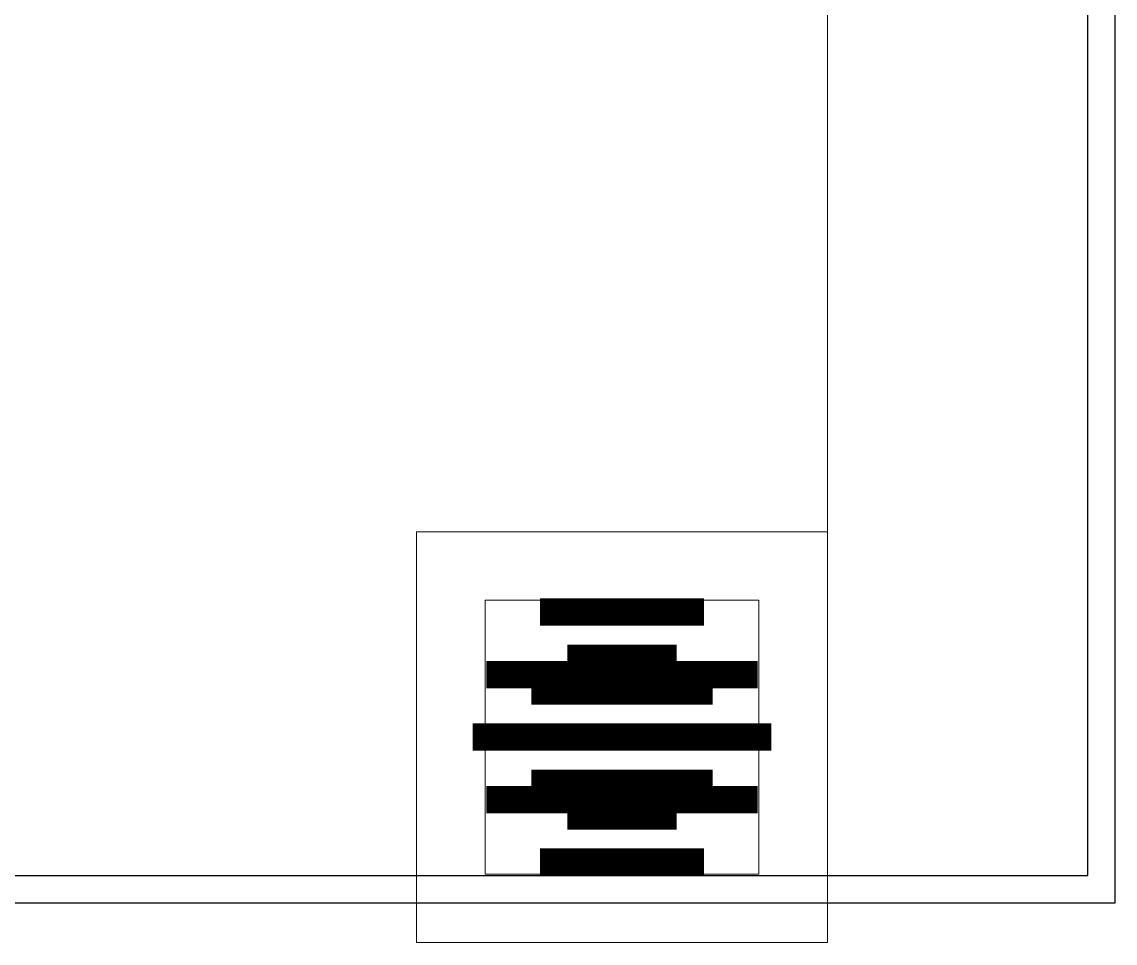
# Model space of a CAD drawing. Header units: millimetres. Extents: x -343543 to 400519, y -115663 to 104219.
# Drawn here: x -173352.1 to -172953.1, y 8955.3 to 9291.7 of the extents above; entities that cross this region are included whole.
import ezdxf

# ---------------------------------------------------------------- set-up
doc = ezdxf.new("R2010")
doc.units = ezdxf.units.MM
doc.layers.get('0').update_dxf_attribs({"color": 231, "lineweight": 0})
for name, color, linetype, lineweight in [('A-SYMBOLS', 10, 'Continuous', 13), ('XREF MAT BANG TUONG XAY$0$01.Xref _MB T1$0$A-FURN', 8, 'Continuous', 5), ('XREF MAT BANG TUONG XAY$0$01.Xref _MB T1$0$A-FURN @ 50', 8, 'Continuous', 5), ('XREF MAT BANG TUONG XAY$0$01.Xref _MB T1$0$A-FURN @ 75', 8, 'Continuous', 5), ('XREF MAT BANG TUONG XAY$0$01.Xref _MB T1$0$A-TEXT', 8, 'Continuous', 25)]:
    doc.layers.add(name, color=color, linetype=linetype, lineweight=lineweight)
doc.layers.add('XREF MAT BANG TUONG XAY$0$A-FNSH', color=8, linetype='Continuous')

# ---------------------------------------------------------------- blocks, each defined once
blk = doc.blocks.new('XREF MAT BANG TUONG XAY$0$01.Xref _MB T1$0$Drain')
at = {"color": 8}
blk.add_lwpolyline([(-1.2, -1.2), (1.2, -1.2), (1.2, 1.2), (-1.2, 1.2)], close=True, dxfattribs=at)
at = {"color": 8, "const_width": 0.16}
for points in [[(0, 0.873), (0, -0.873)], [(-0.3653, 0.793), (-0.3653, -0.793)], [(0.3653, 0.793), (0.3653, -0.793)], [(-0.7306, 0.478), (-0.7306, -0.478)], [(0.7306, 0.478), (0.7306, -0.478)]]:
    blk.add_lwpolyline(points, dxfattribs=at)
blk = doc.blocks.new('*U3474')
at = {"layer": 'XREF MAT BANG TUONG XAY$0$01.Xref _MB T1$0$A-FURN @ 50', "color": 8, "xscale": 41.66666666666719, "yscale": 41.66666666666719, "zscale": 41.66666666666719, "rotation": 90}
blk.add_blockref('XREF MAT BANG TUONG XAY$0$01.Xref _MB T1$0$Drain', (-405, 6030.5), dxfattribs=at)
at = {"layer": 'XREF MAT BANG TUONG XAY$0$01.Xref _MB T1$0$A-FURN @ 75', "color": 8, "xscale": 62.50000000000078, "yscale": 62.50000000000078, "zscale": 62.50000000000078, "rotation": 90}
blk.add_blockref('XREF MAT BANG TUONG XAY$0$01.Xref _MB T1$0$Drain', (-405, 6030.5), dxfattribs=at)
blk = doc.blocks.new('XREF MAT BANG TUONG XAY$0$01.Xref _MB T1$0$Phong tam')
at = {"layer": 'XREF MAT BANG TUONG XAY$0$01.Xref _MB T1$0$A-FURN', "color": 8, "elevation": 0}
blk.add_lwpolyline([(-330, 6965), (-235, 6965), (-235, 5980), (-330, 5980)], close=True, dxfattribs=at)
at = {"layer": 'XREF MAT BANG TUONG XAY$0$01.Xref _MB T1$0$A-FURN', "linetype": 'Continuous'}
blk.add_blockref('*U3474', (0, 0), dxfattribs=at)
blk = doc.blocks.new('01.Xref _MB T1')
at = {"layer": 'XREF MAT BANG TUONG XAY$0$01.Xref _MB T1$0$A-TEXT', "color": 8}
blk.add_blockref('XREF MAT BANG TUONG XAY$0$01.Xref _MB T1$0$Phong tam', (8605.00011, 2999.99999), dxfattribs=at)
at = {"layer": 'XREF MAT BANG TUONG XAY$0$A-FNSH', "color": 8}
for points in [[(8370.00011, 5604.99999), (8370.00011, 6584.99999), (7175.00011, 6584.99999), (7175.00011, 6729.99999), (8370.00011, 6729.99999), (8370.00011, 7709.99999), (7175.0007, 7709.99999), (7175.0007, 7854.99999), (8370.00011, 7854.99999), (8370.00011, 8834.99999), (7175.00074, 8834.99999), (7175.00074, 8979.99999), (8369.99998, 8980.00015), (8369.99087, 9964.99999), (7025.00011, 9964.99999), (7025.00011, 10224.99999), (8379.98706, 10224.99999)], [(8380.00011, 5594.99999), (8380.00011, 6594.99999), (7185.00011, 6594.99999), (7185.00011, 6719.99999), (8380.00011, 6719.99999), (8380.00011, 7719.99999), (7185.0007, 7719.99999), (7185.0007, 7844.99999), (8380.00011, 7844.99999), (8380.00011, 8844.99999), (7185.00074, 8844.99999), (7185.00074, 8969.99999), (8380.00007, 8970.00015), (8379.99078, 9974.99999), (7035.00011, 9974.99999), (7035.00011, 10214.99999), (8379.98522, 10214.99999)]]:
    blk.add_lwpolyline(points, dxfattribs=at)

msp = doc.modelspace()

# ---------------------------------------------------------------- block references
at = {"layer": 'A-SYMBOLS'}
msp.add_blockref('01.Xref _MB T1', (-181333.08, 0), dxfattribs=at)

doc.saveas('drawing.dxf')
